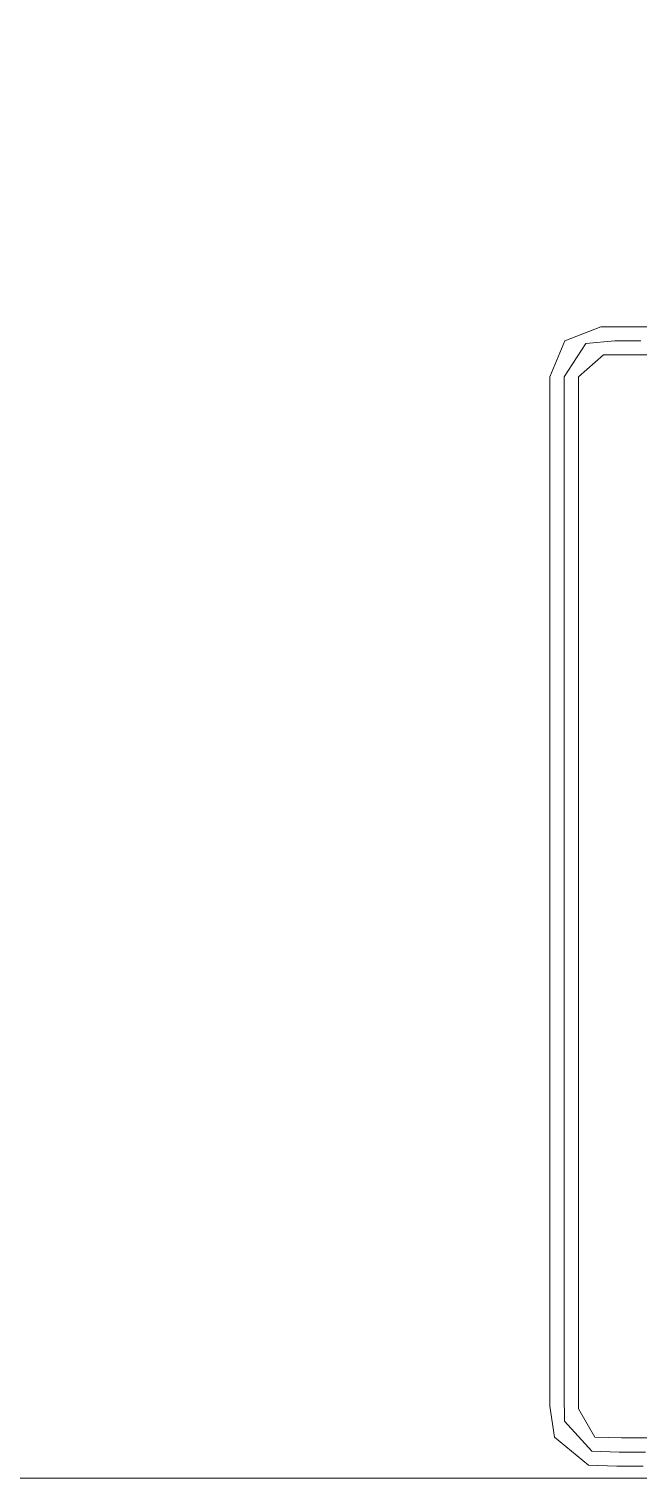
# Model space of a CAD drawing. Units: millimetres at full size, sheet at 1:100. Extents: x 3352 to 127672, y -40372 to 101181.
# Drawn here: x 56974.4 to 57108.3, y -11839.8 to -11521.7 of the extents above; entities that cross this region are included whole.
import ezdxf

# ---------------------------------------------------------------- set-up
doc = ezdxf.new("R2010")
doc.units = ezdxf.units.MM
doc.header["$LTSCALE"] = 100
doc.layers.add('0-0', color=134, linetype='Continuous', lineweight=18)

msp = doc.modelspace()

# ---------------------------------------------------------------- linework, layer by layer
at = {"layer": '0-0', "color": 1}
msp.add_lwpolyline([(57821.9, -7968.9), (56242.2, -7968.9), (56242.2, -11839.8), (61330.6, -11839.8), (61330.6, -10319.7), (57821.9, -10319.7)], close=True, dxfattribs=at)
at = {"layer": '0-0'}
for points in [[(57111.7, -11587.1), (57105.9, -11587.1), (57100.1, -11587.1), (57092.2, -11590.2), (57088.9, -11598.1), (57088.9, -11603.9), (57088.9, -11609.7), (57088.9, -11615.4), (57088.9, -11621.2), (57088.9, -11627), (57088.9, -11632.8), (57088.9, -11638.6), (57088.9, -11644.4), (57088.9, -11650.2), (57088.9, -11656), (57088.9, -11661.8), (57088.9, -11667.6), (57088.9, -11673.4), (57088.9, -11679.2), (57088.9, -11684.9), (57088.9, -11690.7), (57088.9, -11696.5)], [(57092, -11598.1), (57096.8, -11590.8), (57103.2, -11590.2), (57108.9, -11590.2)], [(57095.2, -11722.6), (57095.2, -11717), (57095.2, -11711.3), (57095.2, -11705.6), (57095.2, -11700), (57095.2, -11694.3), (57095.2, -11688.7), (57095.2, -11683), (57095.2, -11677.3), (57095.2, -11671.7), (57095.2, -11666), (57095.2, -11660.4), (57095.2, -11654.7), (57095.2, -11649), (57095.2, -11643.4), (57095.2, -11637.7), (57095.2, -11632), (57095.2, -11626.4), (57095.2, -11620.7), (57095.2, -11615.1), (57095.2, -11609.4), (57095.2, -11603.7), (57095.2, -11598.1), (57100.7, -11593.3), (57106.3, -11593.3), (57112, -11593.3)], [(57092, -11626.7), (57092, -11621), (57092, -11615.3), (57092, -11609.5), (57092, -11603.8), (57092, -11598.1)], [(57109.9, -11834.1), (57104.1, -11834.1), (57098.1, -11833.9), (57092.1, -11827.3), (57092, -11821.4), (57092, -11815.7), (57092, -11810), (57092, -11804.2), (57092, -11798.5), (57092, -11792.8), (57092, -11787.1), (57092, -11781.3), (57092, -11775.6), (57092, -11769.9), (57092, -11764.2), (57092, -11758.4), (57092, -11752.7), (57092, -11747), (57092, -11741.2), (57092, -11735.5), (57092, -11729.8), (57092, -11724.1), (57092, -11718.3), (57092, -11712.6), (57092, -11706.9), (57092, -11701.2), (57092, -11695.4), (57092, -11689.7), (57092, -11684), (57092, -11678.3), (57092, -11672.5), (57092, -11666.8), (57092, -11661.1), (57092, -11655.3), (57092, -11649.6), (57092, -11643.9), (57092, -11638.2), (57092, -11632.4), (57092, -11626.7)], [(57088.9, -11696.5), (57088.9, -11702.3), (57088.9, -11708.1), (57088.9, -11713.9), (57088.9, -11719.7), (57088.9, -11725.5), (57088.9, -11731.3), (57088.9, -11737.1), (57088.9, -11742.9), (57088.9, -11748.7), (57088.9, -11754.5), (57088.9, -11760.2), (57088.9, -11766), (57088.9, -11771.8), (57088.9, -11777.6), (57088.9, -11783.4), (57088.9, -11789.2), (57088.9, -11795), (57088.9, -11800.8), (57088.9, -11806.6), (57088.9, -11812.4), (57088.9, -11818.2), (57088.9, -11824), (57089.9, -11830.8), (57097.4, -11837), (57103.6, -11837.2), (57109.4, -11837.2)], [(57110.3, -11831), (57104.6, -11831), (57098.8, -11830.8), (57095.2, -11824.6), (57095.2, -11818.9), (57095.2, -11813.2), (57095.2, -11807.6), (57095.2, -11801.9), (57095.2, -11796.2), (57095.2, -11790.6), (57095.2, -11784.9), (57095.2, -11779.3), (57095.2, -11773.6), (57095.2, -11767.9), (57095.2, -11762.3), (57095.2, -11756.6), (57095.2, -11750.9), (57095.2, -11745.3), (57095.2, -11739.6), (57095.2, -11734), (57095.2, -11728.3), (57095.2, -11722.6)]]:
    msp.add_lwpolyline(points, dxfattribs=at)

doc.saveas('drawing.dxf')
